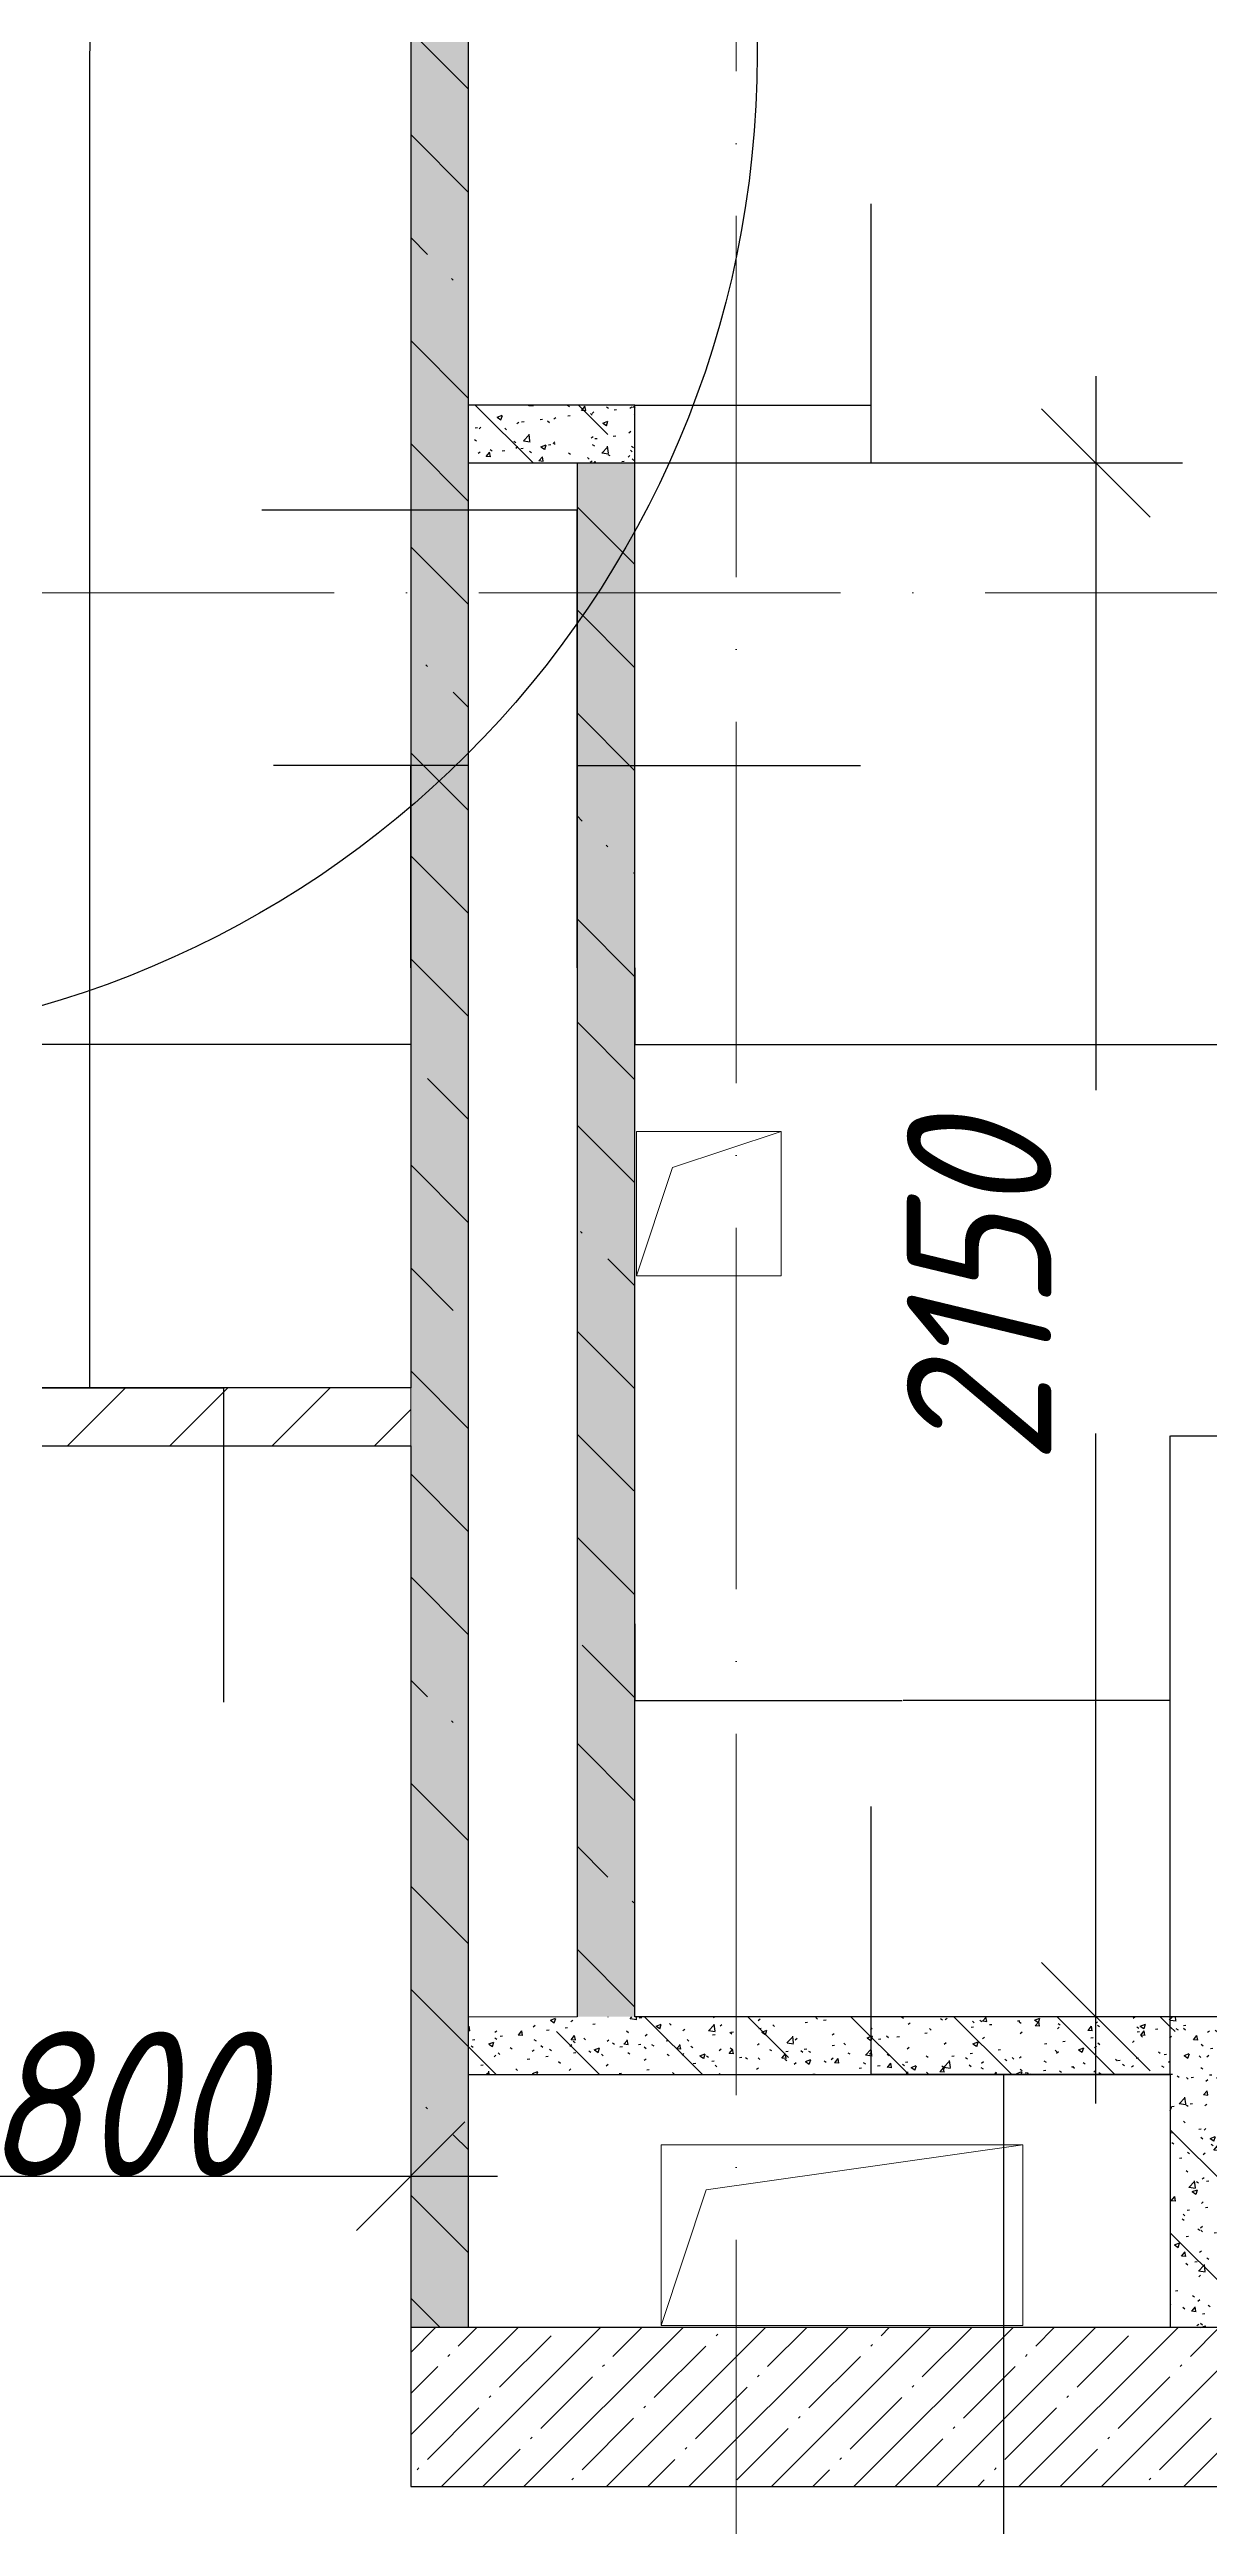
# Model space of a CAD drawing. Header units: millimetres. Extents: x 12986 to 523328, y -9759 to 30092.
# Drawn here: x 155708 to 157311, y 5125 to 8552 of the extents above; entities that cross this region are included whole.
import ezdxf

# ---------------------------------------------------------------- set-up
doc = ezdxf.new("R2010")
doc.units = ezdxf.units.MM
doc.linetypes.add('50_200_ШТРИХ_1Т_ш5_п1_п1_', pattern=[700, 500, -100, 0, -100])
for name, color, linetype, lineweight in [('0) ПГП', 1, 'Continuous', 30), ('1) ПГП Зеленый', 3, 'Continuous', 30), ('2) Расчет', 1, 'Continuous', 30), ('3) РАсчет Зел', 3, 'Continuous', 30), ('A-ANNO-DIMS', 7, 'Continuous', 9), ('A-FLOR', 7, 'Continuous', 9), ('A-GENM', 7, 'Continuous', 9), ('A-WALL-1', 7, 'Continuous', 25), ('A-WALL-6', 18, 'Continuous', 13), ('A-WALL-PATT-1', 7, 'Continuous', 5), ('Оси-2', 7, '50_200_ШТРИХ_1Т_ш5_п1_п1_', 9)]:
    doc.layers.add(name, color=color, linetype=linetype, lineweight=lineweight)
doc.layers.add('0)Допникки кружки', color=7, linetype='Continuous', plot=False)
doc.layers.add('A-WALL-7', color=7, linetype='Continuous', lineweight=5, true_color=0x008000)
doc.styles.add('ISOCPEUR_I_3', font='isocpeui.ttf', dxfattribs={"width": 0.9, "height": 200})
doc.dimstyles.new('ISO-2_0_0_9К_СРЕДНИЙ_1', dxfattribs={"dimscale": 304.8, "dimtxt": 199.196235, "dimasz": 0.492126, "dimexe": 0.393701, "dimexo": 0, "dimgap": 0, "dimtad": 1, "dimdec": 0, "dimzin": 0, "dimdsep": 46, "dimtxsty": 'ISOCPEUR_I_3', "dimblk1": 'OBLIQUE', "dimblk2": 'OBLIQUE', "dimsah": 1, "dimcen": 0.09, "dimdle": 0.393701, "dimazin": 0, "dimtfac": 1, "dimtdec": 4, "dimtix": 1, "dimtmove": 2, "dimatfit": 3, "dimfxl": 1, "dimtvp": 1, "dimtolj": 1, "dimtzin": 0, "dimarcsym": 2})
doc.dimstyles.new('ISO-2_0_0_9К_СРЕДНИЙ_7', dxfattribs={"dimscale": 304.8, "dimtxt": 199.196235, "dimasz": 0.492126, "dimexe": 0.393701, "dimexo": 0, "dimgap": 0, "dimtad": 1, "dimdec": 0, "dimzin": 0, "dimdsep": 46, "dimtxsty": 'ISOCPEUR_I_3', "dimblk1": 'OBLIQUE', "dimblk2": 'OBLIQUE', "dimsah": 1, "dimcen": 0.09, "dimdle": 0.393701, "dimazin": 0, "dimtfac": 1, "dimtdec": 4, "dimtix": 1, "dimtmove": 0, "dimatfit": 3, "dimfxl": 1, "dimtvp": 1, "dimtolj": 1, "dimtzin": 0, "dimarcsym": 2})
doc.dimstyles.get("Standard").update_dxf_attribs({"dimtxt": 0.18, "dimasz": 0.18, "dimexe": 0.18, "dimexo": 0.0625, "dimgap": 0.09, "dimtad": 0, "dimtih": 1, "dimtoh": 1, "dimdec": 4, "dimzin": 0, "dimdsep": 46, "dimtxsty": 'Standard', "dimcen": 0.09, "dimadec": 0, "dimazin": 0, "dimtfac": 1, "dimtdec": 4, "dimtofl": 0, "dimtmove": 0, "dimatfit": 3, "dimfxl": 1, "dimtolj": 1, "dimtzin": 0, "dimarcsym": 0})
pattern_1 = [(50, (61996.893, 0), (72.873764, -6.37607), [7.62, -83.82]), (355, (61996.89, 0), (-14.09699, 76.422444), [6.096, -67.056]), (100.451, (62002.966, -0.53), (58.776964, 70.04687), [6.476, -71.236]), (46.184, (61996.89, 20.32), (108.43142, -16.81745), [11.43, -125.73]), (96.636, (62005.93, 18.92), (94.961, 98.97089), [9.714, -106.854]), (351.184, (61996.89, 20.32), (94.96227, 98.97018), [9.144, -100.584]), (21, (62007.053, 15.24), (60.64565, -40.906537), [7.62, -83.82]), (326, (62007.05, 15.24), (24.72083, 73.67493), [6.096, -67.056]), (71.451, (62012.11, 11.83), (85.36689, 32.768737), [6.476, -71.236]), (37.5, (61996.893, 0), (1.235525, 33.8224325), [3.353, -62.89, 3.353, -64.719, -67.31]), (37.5, (61996.893, 0), (1.235525, 33.8224325), [-134.315, 3.353, -63.957]), (7.5, (61996.893, 0), (26.728146, 40.072549), [3.353, -35.458, 3.353, -61.366, -25.654]), (7.5, (61996.893, 0), (26.728146, 40.072549), [-103.53, 3.353, -22.301]), (327.5, (61974.236, 0), (54.2363175, -2.292117), [3.353, -22.047, 3.353, -75.895, -105.156]), (327.5, (61974.236, 0), (54.2363175, -2.292117), [-104.648, 3.353, -101.803]), (317.5, (61964.076, 0), (59.25158, 10.17014), [3.353, -29.667, 3.353, -49.276, -74.676]), (317.5, (61964.076, 0), (59.25158, 10.17014), [-85.649, 3.353, -71.323])]
pattern_2 = [(135, (61996.9, 0), (-142.5612, -142.5612), []), (135, (62139.46, 0), (-142.5612, -142.5612), [252.016, -50.403, 3.353, -47.05])]

# ---------------------------------------------------------------- blocks, each defined once
blk = doc.blocks.new('AR_Отверстие прямоугольное _в плите_ - AR_Отверстие прямоугольное _в плите_-V74-АР1_Кладочный план 1 этажа')
at = {"layer": 'A-GENM'}
for p, q in [((250, 125), (-250, 125)), ((-250, 125), (-250, -125)), ((-187.5, 62.5), (250, 125)), ((250, -125), (250, 125)), ((-250, -125), (-187.5, 62.5)), ((-250, -125), (250, -125))]:
    blk.add_line(p, q, dxfattribs=at)
blk = doc.blocks.new('AR_Отверстие прямоугольное _в плите_ - AR_Отверстие прямоугольное _в плите_-24484673-АР1_Кладочный план 1 этажа')
at = {"layer": 'A-GENM'}
for p, q in [((100, 100), (-100, 100)), ((-100, 100), (-100, -100)), ((-50, 50), (100, 100)), ((100, -100), (100, 100)), ((-100, -100), (-50, 50)), ((-100, -100), (100, -100))]:
    blk.add_line(p, q, dxfattribs=at)
blk = doc.blocks.new('DIMBLOCK220-АР1_Кладочный план 1 этажа')
at = {"layer": 'A-ANNO-DIMS', "color": 0, "lineweight": -2, "transparency": 16777216}
for p, q in [((154406.9, 7281.4), (154406.9, 7175.2)), ((156206.9, 7281.4), (156206.9, 7175.2)), ((154407.1, 7175.4), (155306.2, 7175.4)), ((156206.7, 7175.4), (155307.6, 7175.4))]:
    blk.add_line(p, q, dxfattribs=at)
at = {"layer": 'A-ANNO-DIMS', "color": 0, "transparency": 16777216}
for points in [[(154407.1, 7175.4), (154407.1, 7175.4), (154406.9, 7175.4)], [(156206.7, 7175.4), (156206.7, 7175.4), (156206.9, 7175.4)]]:
    blk.add_solid(points, dxfattribs=at)
at = {"layer": 'Defpoints', "color": 0, "transparency": 16777216}
for p in [(154406.9, 7281.5), (156206.9, 7281.5), (156206.9, 7175.4)]:
    blk.add_point(p, dxfattribs=at)
at = {"layer": 'A-ANNO-DIMS', "color": 0, "transparency": 16777216, "insert": (155306.9, 7175.4), "char_height": 0.18, "width": 560.814, "attachment_point": 5}
blk.add_mtext('\\A1;1800.0000', dxfattribs=at)
blk = doc.blocks.new('DIMBLOCK221-АР1_Кладочный план 1 этажа')
at = {"layer": 'A-ANNO-DIMS', "color": 0, "lineweight": -2, "transparency": 16777216}
for p, q in [((156206.9, 7561.1), (156017.2, 7561.1)), ((156206.9, 7281.5), (156206.9, 7561.3)), ((156286.7, 7561.1), (156207.1, 7561.1)), ((156286.9, 7281.5), (156286.9, 7561.3))]:
    blk.add_line(p, q, dxfattribs=at)
at = {"layer": 'A-ANNO-DIMS', "color": 0, "transparency": 16777216}
for points in [[(156207.1, 7561.1), (156207.1, 7561.1), (156206.9, 7561.1)], [(156286.7, 7561.1), (156286.7, 7561.1), (156286.9, 7561.1)]]:
    blk.add_solid(points, dxfattribs=at)
at = {"layer": 'Defpoints', "color": 0, "transparency": 16777216}
for p in [(156286.9, 7561.1), (156206.9, 7281.5), (156286.9, 7281.5)]:
    blk.add_point(p, dxfattribs=at)
at = {"layer": 'A-ANNO-DIMS', "color": 0, "transparency": 16777216, "insert": (155865, 7561.2), "char_height": 0.18, "width": 303.391, "attachment_point": 1, "line_spacing_factor": 1.149209}
blk.add_mtext('\\A1;80.0000', dxfattribs=at)
blk = doc.blocks.new('DIMBLOCK222-АР1_Кладочный план 1 этажа')
at = {"layer": 'A-ANNO-DIMS', "color": 0, "lineweight": -2, "transparency": 16777216}
for p, q in [((156286.9, 7914.7), (156000.8, 7914.7)), ((156286.9, 7281.5), (156286.9, 7914.9)), ((156436.7, 7914.7), (156287.1, 7914.7)), ((156436.9, 7281.5), (156436.9, 7914.9))]:
    blk.add_line(p, q, dxfattribs=at)
at = {"layer": 'A-ANNO-DIMS', "color": 0, "transparency": 16777216}
for points in [[(156287.1, 7914.8), (156287.1, 7914.7), (156286.9, 7914.7)], [(156436.7, 7914.8), (156436.7, 7914.7), (156436.9, 7914.7)]]:
    blk.add_solid(points, dxfattribs=at)
at = {"layer": 'Defpoints', "color": 0, "transparency": 16777216}
for p in [(156436.9, 7914.7), (156286.9, 7281.5), (156436.9, 7281.5)]:
    blk.add_point(p, dxfattribs=at)
at = {"layer": 'A-ANNO-DIMS', "color": 0, "transparency": 16777216, "insert": (155795.6, 7914.9), "char_height": 0.18, "width": 409.118, "attachment_point": 1, "line_spacing_factor": 1.149209}
blk.add_mtext('\\A1;150.0001', dxfattribs=at)
blk = doc.blocks.new('DIMBLOCK223-АР1_Кладочный план 1 этажа')
at = {"layer": 'A-ANNO-DIMS', "color": 0, "lineweight": -2, "transparency": 16777216}
for p, q in [((156436.9, 7281.5), (156436.9, 7561.3)), ((156437.1, 7561.1), (156516.7, 7561.1)), ((156516.9, 7281.5), (156516.9, 7561.3)), ((156516.9, 7561.1), (156828.5, 7561.1))]:
    blk.add_line(p, q, dxfattribs=at)
at = {"layer": 'A-ANNO-DIMS', "color": 0, "transparency": 16777216}
for points in [[(156437.1, 7561.1), (156437.1, 7561.1), (156436.9, 7561.1)], [(156516.7, 7561.1), (156516.7, 7561.1), (156516.9, 7561.1)]]:
    blk.add_solid(points, dxfattribs=at)
at = {"layer": 'Defpoints', "color": 0, "transparency": 16777216}
for p in [(156516.9, 7561.1), (156436.9, 7281.5), (156516.9, 7281.5)]:
    blk.add_point(p, dxfattribs=at)
at = {"layer": 'A-ANNO-DIMS', "color": 0, "transparency": 16777216, "insert": (156677.4, 7561.2), "char_height": 0.18, "width": 303.391, "attachment_point": 1, "line_spacing_factor": 1.149209}
blk.add_mtext('\\A1;80.0000', dxfattribs=at)
blk = doc.blocks.new('DIMBLOCK224-АР1_Кладочный план 1 этажа')
at = {"layer": 'A-ANNO-DIMS', "color": 0, "lineweight": -2, "transparency": 16777216}
for p, q in [((156516.9, 7281.4), (156516.9, 7175.2)), ((163076.9, 7281.4), (163076.9, 7175.2)), ((156517.1, 7175.4), (159796.2, 7175.4)), ((163076.7, 7175.4), (159797.6, 7175.4))]:
    blk.add_line(p, q, dxfattribs=at)
at = {"layer": 'A-ANNO-DIMS', "color": 0, "transparency": 16777216}
for points in [[(156517.1, 7175.4), (156517.1, 7175.4), (156516.9, 7175.4)], [(163076.7, 7175.4), (163076.7, 7175.4), (163076.9, 7175.4)]]:
    blk.add_solid(points, dxfattribs=at)
at = {"layer": 'Defpoints', "color": 0, "transparency": 16777216}
for p in [(156516.9, 7281.5), (163076.9, 7281.5), (163076.9, 7175.4)]:
    blk.add_point(p, dxfattribs=at)
at = {"layer": 'A-ANNO-DIMS', "color": 0, "transparency": 16777216, "insert": (159796.9, 7175.4), "char_height": 0.18, "width": 606.782, "attachment_point": 5}
blk.add_mtext('\\A1;6560.0000', dxfattribs=at)
blk = doc.blocks.new('DIMBLOCK228-АР1_Кладочный план 1 этажа')
at = {"layer": 'A-ANNO-DIMS', "color": 0, "lineweight": -2, "transparency": 16777216}
for p, q in [((155657.3, 6700), (155948.4, 6700)), ((155948.2, 6699.8), (155948.2, 6620.2)), ((155657.3, 6620), (155948.4, 6620)), ((155948.2, 6620), (155948.2, 6265.1)), ((155948.2, 6265.1), (155948, 6265.1))]:
    blk.add_line(p, q, dxfattribs=at)
at = {"layer": 'A-ANNO-DIMS', "color": 0, "transparency": 16777216}
for points in [[(155948.1, 6699.8), (155948.2, 6699.8), (155948.2, 6700)], [(155948.1, 6620.2), (155948.2, 6620.2), (155948.2, 6620)]]:
    blk.add_solid(points, dxfattribs=at)
at = {"layer": 'Defpoints', "color": 0, "transparency": 16777216}
for p in [(155657.2, 6700), (155948.2, 6700), (155657.2, 6620)]:
    blk.add_point(p, dxfattribs=at)
at = {"layer": 'A-ANNO-DIMS', "color": 0, "transparency": 16777216, "insert": (155947.7, 6113.4), "char_height": 0.18, "width": 303.391, "attachment_point": 1, "rotation": 90, "line_spacing_factor": 1.149209}
blk.add_mtext('\\A1;80.0000', dxfattribs=at)
blk = doc.blocks.new('DIMBLOCK229-АР1_Кладочный план 1 этажа')
at = {"layer": 'A-ANNO-DIMS', "color": 0, "lineweight": -2, "transparency": 16777216}
for p, q in [((155657.3, 10400), (155763.5, 10400)), ((155763.3, 10399.8), (155763.3, 8550.2)), ((155763.3, 6700.2), (155763.3, 8549.8)), ((155657.3, 6700), (155763.5, 6700))]:
    blk.add_line(p, q, dxfattribs=at)
at = {"layer": 'A-ANNO-DIMS', "color": 0, "transparency": 16777216}
for points in [[(155763.3, 10399.8), (155763.3, 10399.8), (155763.3, 10400)], [(155763.3, 6700.2), (155763.3, 6700.2), (155763.3, 6700)]]:
    blk.add_solid(points, dxfattribs=at)
at = {"layer": 'Defpoints', "color": 0, "transparency": 16777216}
for p in [(155657.2, 10400), (155763.3, 10400), (155657.2, 6700)]:
    blk.add_point(p, dxfattribs=at)
at = {"layer": 'A-ANNO-DIMS', "color": 0, "transparency": 16777216, "insert": (155763.3, 8550), "char_height": 0.18, "width": 606.782, "attachment_point": 5}
blk.add_mtext('\\A1;3700.0000', dxfattribs=at)
blk = doc.blocks.new('DIMBLOCK231-АР1_Кладочный план 1 этажа')
at = {"layer": 'A-ANNO-DIMS', "color": 0, "lineweight": -2, "transparency": 16777216}
for p, q in [((156516.9, 6373.7), (156516.9, 6267.6)), ((156517.1, 6267.7), (156886.2, 6267.7)), ((157256.7, 6267.7), (156887.5, 6267.7)), ((157256.9, 5750.1), (157256.9, 6267.9))]:
    blk.add_line(p, q, dxfattribs=at)
at = {"layer": 'A-ANNO-DIMS', "color": 0, "transparency": 16777216}
for points in [[(156517.1, 6267.8), (156517.1, 6267.7), (156516.9, 6267.7)], [(157256.7, 6267.8), (157256.7, 6267.7), (157256.9, 6267.7)]]:
    blk.add_solid(points, dxfattribs=at)
at = {"layer": 'Defpoints', "color": 0, "transparency": 16777216}
for p in [(156516.9, 6373.8), (157256.9, 6267.7), (157256.9, 5750)]:
    blk.add_point(p, dxfattribs=at)
at = {"layer": 'A-ANNO-DIMS', "color": 0, "transparency": 16777216, "insert": (156886.9, 6267.7), "char_height": 0.18, "width": 473.474, "attachment_point": 5}
blk.add_mtext('\\A1;740.0000', dxfattribs=at)
blk = doc.blocks.new('DIMBLOCK232-АР1_Кладочный план 1 этажа')
at = {"layer": 'A-ANNO-DIMS', "color": 0, "lineweight": -2, "transparency": 16777216}
for p, q in [((157256.9, 5750.1), (157256.9, 6633.9)), ((157257.1, 6633.7), (157336.7, 6633.7)), ((157336.9, 5830.1), (157336.9, 6633.9)), ((157336.9, 6633.7), (157672.3, 6633.7))]:
    blk.add_line(p, q, dxfattribs=at)
at = {"layer": 'A-ANNO-DIMS', "color": 0, "transparency": 16777216}
for points in [[(157257.1, 6633.7), (157257.1, 6633.7), (157256.9, 6633.7)], [(157336.7, 6633.7), (157336.7, 6633.7), (157336.9, 6633.7)]]:
    blk.add_solid(points, dxfattribs=at)
at = {"layer": 'Defpoints', "color": 0, "transparency": 16777216}
for p in [(157336.9, 6633.7), (157336.9, 5830), (157256.9, 5750)]:
    blk.add_point(p, dxfattribs=at)
at = {"layer": 'A-ANNO-DIMS', "color": 0, "transparency": 16777216, "insert": (157521.2, 6633.8), "char_height": 0.18, "width": 303.391, "attachment_point": 1, "line_spacing_factor": 1.149209}
blk.add_mtext('\\A1;80.0000', dxfattribs=at)
blk = doc.blocks.new('DIMBLOCK241-АР1_Кладочный план 1 этажа')
at = {"layer": 'A-ANNO-DIMS', "color": 0, "lineweight": -2, "transparency": 16777216}
for p, q in [((156843.4, 8060), (156843.4, 8338.6)), ((156843.4, 8338.6), (156843.6, 8338.6)), ((156517, 8060), (156843.6, 8060)), ((156843.4, 7980.2), (156843.4, 8059.8)), ((156437, 7980), (156843.6, 7980))]:
    blk.add_line(p, q, dxfattribs=at)
at = {"layer": 'A-ANNO-DIMS', "color": 0, "transparency": 16777216}
for points in [[(156843.4, 8059.8), (156843.4, 8059.8), (156843.4, 8060)], [(156843.4, 7980.2), (156843.4, 7980.2), (156843.4, 7980)]]:
    blk.add_solid(points, dxfattribs=at)
at = {"layer": 'Defpoints', "color": 0, "transparency": 16777216}
for p in [(156516.9, 8060), (156436.9, 7980), (156843.4, 7980)]:
    blk.add_point(p, dxfattribs=at)
at = {"layer": 'A-ANNO-DIMS', "color": 0, "transparency": 16777216, "insert": (156843.7, 8186.9), "char_height": 0.18, "width": 303.391, "attachment_point": 1, "rotation": 90, "line_spacing_factor": 1.149209}
blk.add_mtext('\\A1;80.0000', dxfattribs=at)
blk = doc.blocks.new('_Oblique')
at = {"color": 0, "linetype": 'ByBlock', "lineweight": -2}
blk.add_line((-0.5, -0.5), (0.5, 0.5), dxfattribs=at)
blk = doc.blocks.new('DIMBLOCK242-АР1_Кладочный план 1 этажа')
at = {"layer": 'A-ANNO-DIMS', "color": 0, "lineweight": -2, "transparency": 16777216}
for p, q in [((157154, 8100), (157154, 7112.3)), ((156436.9, 7980), (157274, 7980)), ((157154, 5710), (157154, 6636.8)), ((157260.1, 5830), (157034, 5830))]:
    blk.add_line(p, q, dxfattribs=at)
at = {"layer": 'Defpoints', "color": 0, "transparency": 16777216}
for p in [(156436.9, 7980), (157154, 5830), (157260.1, 5830)]:
    blk.add_point(p, dxfattribs=at)
at = {"layer": 'A-ANNO-DIMS', "color": 0, "lineweight": -2, "transparency": 16777216, "xscale": 150, "yscale": 150, "zscale": 150}
for p, rotation in [((157154, 7980), 90), ((157154, 5830), 270)]:
    blk.add_blockref('_Oblique', p, dxfattribs=dict(at, rotation=rotation))
at = {"layer": 'A-ANNO-DIMS', "color": 0, "transparency": 16777216, "insert": (156892.7, 6594.1), "char_height": 200, "width": 560.814, "attachment_point": 1, "rotation": 90, "line_spacing_factor": 1.149209, "style": 'ISOCPEUR_I_3'}
blk.add_mtext('\\A1;2150', dxfattribs=at)
blk = doc.blocks.new('DIMBLOCK243-АР1_Кладочный план 1 этажа')
at = {"layer": 'A-ANNO-DIMS', "color": 0, "lineweight": -2, "transparency": 16777216}
for p, q in [((156843.4, 5830), (156843.4, 6120.7)), ((156843.4, 6120.7), (156843.6, 6120.7)), ((157260, 5830), (156843.2, 5830)), ((156843.4, 5750.2), (156843.4, 5829.8)), ((157260, 5750), (156843.2, 5750))]:
    blk.add_line(p, q, dxfattribs=at)
at = {"layer": 'A-ANNO-DIMS', "color": 0, "transparency": 16777216}
for points in [[(156843.4, 5829.8), (156843.4, 5829.8), (156843.4, 5830)], [(156843.4, 5750.2), (156843.4, 5750.2), (156843.4, 5750)]]:
    blk.add_solid(points, dxfattribs=at)
at = {"layer": 'Defpoints', "color": 0, "transparency": 16777216}
for p in [(157260.1, 5830), (156843.4, 5750), (157260.1, 5750)]:
    blk.add_point(p, dxfattribs=at)
at = {"layer": 'A-ANNO-DIMS', "color": 0, "transparency": 16777216, "insert": (156843.7, 5969), "char_height": 0.18, "width": 303.391, "attachment_point": 1, "rotation": 90, "line_spacing_factor": 1.149209}
blk.add_mtext('\\A1;80.0000', dxfattribs=at)
blk = doc.blocks.new('DIMBLOCK244-АР1_Кладочный план 1 этажа')
at = {"layer": 'A-ANNO-DIMS', "color": 0, "lineweight": -2, "transparency": 16777216}
for p, q in [((157260, 5750), (157026.3, 5750)), ((157026.4, 5749.8), (157026.4, 5400.2)), ((157260, 5400), (157026.3, 5400)), ((157026.4, 5400), (157026.4, 4979.1)), ((157026.4, 4979.1), (157026.3, 4979.1))]:
    blk.add_line(p, q, dxfattribs=at)
at = {"layer": 'A-ANNO-DIMS', "color": 0, "transparency": 16777216}
for points in [[(157026.4, 5749.8), (157026.5, 5749.8), (157026.4, 5750)], [(157026.4, 5400.2), (157026.5, 5400.2), (157026.4, 5400)]]:
    blk.add_solid(points, dxfattribs=at)
at = {"layer": 'Defpoints', "color": 0, "transparency": 16777216}
for p in [(157260.1, 5750), (157026.4, 5400), (157260.1, 5400)]:
    blk.add_point(p, dxfattribs=at)
at = {"layer": 'A-ANNO-DIMS', "color": 0, "transparency": 16777216, "insert": (157025.9, 4751.6), "char_height": 0.18, "width": 455.087, "attachment_point": 1, "rotation": 90, "line_spacing_factor": 1.149209}
blk.add_mtext('\\A1;350.0000', dxfattribs=at)
blk = doc.blocks.new('DIMBLOCK868-АР1_Кладочный план 1 этажа')
at = {"layer": 'A-ANNO-DIMS', "color": 0, "lineweight": -2, "transparency": 16777216}
for p, q in [((155406.9, 6560), (155406.9, 5489.4)), ((156206.9, 5715.4), (156206.9, 5489.4)), ((155286.9, 5609.4), (156326.9, 5609.4))]:
    blk.add_line(p, q, dxfattribs=at)
at = {"layer": 'Defpoints', "color": 0, "transparency": 16777216}
for p in [(155406.9, 6560), (156206.9, 5715.4), (156206.9, 5609.4)]:
    blk.add_point(p, dxfattribs=at)
at = {"layer": 'A-ANNO-DIMS', "color": 0, "lineweight": -2, "transparency": 16777216, "xscale": 150, "yscale": 150, "zscale": 150, "rotation": 180}
blk.add_blockref('_Oblique', (155406.9, 5609.4), dxfattribs=at)
at = {"layer": 'A-ANNO-DIMS', "color": 0, "lineweight": -2, "transparency": 16777216, "xscale": 150, "yscale": 150, "zscale": 150}
blk.add_blockref('_Oblique', (156206.9, 5609.4), dxfattribs=at)
at = {"layer": 'A-ANNO-DIMS', "color": 0, "transparency": 16777216, "insert": (155806.9, 5709.4), "char_height": 200, "width": 455.087, "attachment_point": 5, "style": 'ISOCPEUR_I_3'}
blk.add_mtext('\\A1;800', dxfattribs=at)

msp = doc.modelspace()

# ---------------------------------------------------------------- hatches: boundary and pattern name
at = {"layer": '0) ПГП'}
h = msp.add_hatch(dxfattribs=at)
h.set_pattern_fill('FP_16', color=256, style=0, pattern_type=2)
h.set_pattern_definition(pattern_1)
h.paths.add_polyline_path([(156286.89328, 5400.00001), (156286.89328, 10380.00001), (156206.89328, 10380.00001), (156206.89328, 5400.00001)], flags=0)
h = msp.add_hatch(dxfattribs=at)
h.set_pattern_fill('FP_17', color=256, style=0, pattern_type=2)
h.set_pattern_definition(pattern_2)
h.paths.add_polyline_path([(156286.89328, 5400.00001), (156286.89328, 10380.00001), (156206.89328, 10380.00001), (156206.89328, 5400.00001)], flags=0)
h = msp.add_hatch(dxfattribs=at)
h.set_pattern_fill('FP_16', color=256, style=0, pattern_type=2)
h.set_pattern_definition(pattern_1)
h.paths.add_polyline_path([(156516.89334, 7980.00001), (156516.89334, 8060.00001), (156286.89328, 8060.00001), (156286.89328, 7980.00001), (156436.89334, 7980.00001)], flags=0)
h = msp.add_hatch(dxfattribs=at)
h.set_pattern_fill('FP_17', color=256, style=0, pattern_type=2)
h.set_pattern_definition(pattern_2)
h.paths.add_polyline_path([(156516.89334, 7980.00001), (156516.89334, 8060.00001), (156286.89328, 8060.00001), (156286.89328, 7980.00001), (156436.89334, 7980.00001)], flags=0)
h = msp.add_hatch(dxfattribs=at)
h.set_pattern_fill('FP_16', color=256, style=0, pattern_type=2)
h.set_pattern_definition(pattern_1)
h.paths.add_polyline_path([(156436.89334, 5830.00001), (156516.89334, 5830.00001), (156516.89334, 7980.00001), (156436.89334, 7980.00001), (156436.89334, 6570.97023)], flags=0)
h = msp.add_hatch(dxfattribs=at)
h.set_pattern_fill('FP_17', color=256, style=0, pattern_type=2)
h.set_pattern_definition(pattern_2)
h.paths.add_polyline_path([(156436.89334, 5830.00001), (156516.89334, 5830.00001), (156516.89334, 7980.00001), (156436.89334, 7980.00001), (156436.89334, 6570.97023)], flags=0)
h = msp.add_hatch(dxfattribs=at)
h.set_pattern_fill('FP_16', color=256, style=0, pattern_type=2)
h.set_pattern_definition(pattern_1)
h.paths.add_polyline_path([(156286.89328, 5750.00001), (157256.89334, 5750.00001), (157256.89334, 5830.00001), (156286.89328, 5830.00001)], flags=0)
h = msp.add_hatch(dxfattribs=at)
h.set_pattern_fill('FP_17', color=256, style=0, pattern_type=2)
h.set_pattern_definition(pattern_2)
h.paths.add_polyline_path([(156286.89328, 5750.00001), (157256.89334, 5750.00001), (157256.89334, 5830.00001), (156286.89328, 5830.00001)], flags=0)
h = msp.add_hatch(dxfattribs=at)
h.set_pattern_fill('FP_16', color=256, style=0, pattern_type=2)
h.set_pattern_definition(pattern_1)
h.paths.add_polyline_path([(157336.89334, 5400.00001), (157336.89334, 5830.00001), (157256.89334, 5830.00001), (157256.89334, 5400.00001)], flags=0)
h = msp.add_hatch(dxfattribs=at)
h.set_pattern_fill('FP_17', color=256, style=0, pattern_type=2)
h.set_pattern_definition(pattern_2)
h.paths.add_polyline_path([(157336.89334, 5400.00001), (157336.89334, 5830.00001), (157256.89334, 5830.00001), (157256.89334, 5400.00001)], flags=0)
at = {"layer": '1) ПГП Зеленый'}
h = msp.add_hatch(dxfattribs=at)
h.set_pattern_fill('FP_15', color=256, style=0, pattern_type=2)
h.set_pattern_definition([(45, (61996.89, 0), (-70.71068, 70.71068), [])])
h.paths.add_polyline_path([(155446.89328, 6620.00001), (156206.89328, 6620.00001), (156206.89328, 6700.00001), (155446.89328, 6700.00001), (155446.89328, 6692.60001), (155411.39328, 6692.60001), (155411.39328, 6627.40001), (155446.89328, 6627.40001)], flags=0)
h.paths.add_polyline_path([(154026.89328, 6620.00001), (154416.89328, 6620.00001), (154416.89328, 6627.40001), (154452.39328, 6627.40001), (154452.39328, 6692.60001), (154416.89328, 6692.60001), (154416.89328, 6700.00001), (154026.89328, 6700.00001)], flags=0)
at = {"layer": 'A-WALL-PATT-1'}
h = msp.add_hatch(dxfattribs=at)
h.set_pattern_fill('FP_1', color=256, style=0, pattern_type=2)
h.set_pattern_definition([(45, (61996.89, 0), (-57.024626, 57.024626), []), (45, (62053.92, 0), (-57.024626, 57.024626), [100.806, -20.161, 3.353, -16.808])])
h.paths.add_polyline_path([(157519.61797, 5180.00001), (161716.89328, 5180.00001), (161716.89328, 5400.00001), (156206.89328, 5400.00001), (156206.89328, 5180.00001)], flags=0)
h.paths.add_polyline_path([(163606.89328, 5180.00001), (163606.89328, 5400.00001), (162766.89328, 5400.00001), (162766.89328, 5180.00001)], flags=0)

# ---------------------------------------------------------------- linework, layer by layer
at = {"layer": '0) ПГП'}
for p, q in [((156286.89328, 5400.00001), (156286.89328, 10000.00001)), ((156286.89328, 7980.00001), (156436.89334, 7980.00001)), ((156436.89334, 7980.00001), (156436.89334, 5830.00001)), ((157336.89334, 5830.00001), (156516.89334, 5830.00001)), ((157256.89334, 5750.00001), (157256.89334, 5400.00001))]:
    msp.add_line(p, q, dxfattribs=at)
at = {"layer": '0)Допникки кружки', "color": 6, "lineweight": 30}
msp.add_circle((155316.27891, 8544.79063), 1369.38563, dxfattribs=at)
at = {"layer": '1) ПГП Зеленый'}
msp.add_line((155446.89328, 6620.00001), (156206.89328, 6620.00001), dxfattribs=at)
at = {"layer": '2) Расчет'}
for p, q in [((156206.89328, 10380.00001), (156206.89328, 6700.00001)), ((156516.89334, 8060.00001), (156286.89328, 8060.00001)), ((156516.89334, 5830.00001), (156516.89334, 8060.00001)), ((156206.89328, 6620.00001), (156206.89328, 5400.00001)), ((156286.89328, 5750.00001), (157256.89334, 5750.00001))]:
    msp.add_line(p, q, dxfattribs=at)
at = {"layer": '3) РАсчет Зел'}
msp.add_line((156206.89328, 6700.00001), (155446.89328, 6700.00001), dxfattribs=at)
at = {"layer": 'A-FLOR'}
for p, q in [((156518.89334, 7055), (156718.89334, 7055)), ((156518.89334, 6855), (156518.89334, 7055)), ((156718.89334, 7055), (156718.89334, 6855)), ((156718.89334, 6855), (156518.89334, 6855)), ((156552.89337, 5652.99996), (157052.89337, 5652.99996)), ((156552.89337, 5402.99996), (156552.89337, 5652.99996)), ((157052.89337, 5652.99996), (157052.89337, 5402.99996)), ((157052.89337, 5402.99996), (156552.89337, 5402.99996))]:
    msp.add_line(p, q, dxfattribs=at)
at = {"layer": 'A-WALL-1'}
for p, q in [((161716.89328, 5400.00001), (156206.89328, 5400.00001)), ((156206.89328, 5400.00001), (156206.89328, 5180.00001)), ((156206.89328, 5180.00001), (161716.89328, 5180.00001))]:
    msp.add_line(p, q, dxfattribs=at)
at = {"layer": 'A-WALL-6'}
msp.add_line((156436.89334, 5830.00001), (156286.89328, 5830.00001), dxfattribs=at)
at = {"layer": 'A-WALL-7'}
msp.add_line((156206.89328, 6620.00001), (156206.89328, 6700.00001), dxfattribs=at)
at = {"layer": 'Оси-2'}
for p, q in [((156656.89325, -4080), (156656.89325, 28636.94316)), ((57586.89328, 7800), (187948.52131, 7800))]:
    msp.add_line(p, q, dxfattribs=at)

# ---------------------------------------------------------------- block references
at = {"layer": 'A-GENM'}
for name, p in [('AR_Отверстие прямоугольное _в плите_ - AR_Отверстие прямоугольное _в плите_-24484673-АР1_Кладочный план 1 этажа', (156618.89334, 6955)), ('AR_Отверстие прямоугольное _в плите_ - AR_Отверстие прямоугольное _в плите_-V74-АР1_Кладочный план 1 этажа', (156802.89337, 5527.99996))]:
    msp.add_blockref(name, p, dxfattribs=at)

# ---------------------------------------------------------------- dimensions: what is measured, and where the dimension line sits
at = {"layer": 'A-ANNO-DIMS'}
dim = msp.add_linear_dim(base=(155763.2883, 10400.00001), p1=(155657.22228, 6700.00001), p2=(155657.22228, 10400.00001), angle=90, dimstyle='Standard', dxfattribs=at)
dim.commit()
dim.dimension.update_dxf_attribs({"geometry": 'DIMBLOCK229-АР1_Кладочный план 1 этажа', "text_midpoint": (155763.2883, 8550.00001)})
for base, p1, p2, picture, middle in [((156843.41254, 7980.00001), (156516.89334, 8060.00001), (156436.89334, 7980.00001), 'DIMBLOCK241-АР1_Кладочный план 1 этажа', (156843.80254, 8338.56328)), ((155948.17832, 6700.00001), (155657.22228, 6620.00001), (155657.22228, 6700.00001), 'DIMBLOCK228-АР1_Кладочный план 1 этажа', (155947.78832, 6265.14443)), ((156843.41254, 5750.00001), (157260.07505, 5830.00001), (157260.07505, 5750.00001), 'DIMBLOCK243-АР1_Кладочный план 1 этажа', (156843.80254, 6120.68829)), ((157026.44121, 5400.00001), (157260.07505, 5750.00001), (157260.07505, 5400.00001), 'DIMBLOCK244-АР1_Кладочный план 1 этажа', (157026.05121, 4979.14187))]:
    dim = msp.add_linear_dim(base=base, p1=p1, p2=p2, angle=90, dimstyle='Standard', dxfattribs=at)
    dim.commit()
    dim.dimension.update_dxf_attribs({"geometry": picture, "text_midpoint": middle, "dimtype": 160, "text_rotation": 90})
dim = msp.add_linear_dim(base=(157154.00903, 5830.00001), p1=(156436.89334, 7980.00001), p2=(157260.07505, 5830.00001), angle=90, dimstyle='ISO-2_0_0_9К_СРЕДНИЙ_1', override={"dimpost": '<>', "dimfxl": 2302.200711}, dxfattribs=at)
dim.commit()
dim.dimension.update_dxf_attribs({"geometry": 'DIMBLOCK242-АР1_Кладочный план 1 этажа', "text_midpoint": (157026.05121, 6874.52691), "dimtype": 160, "text_rotation": 90})
for base, p1, p2, picture, middle in [((156436.89334, 7914.73614), (156286.89328, 7281.47102), (156436.89334, 7281.47102), 'DIMBLOCK222-АР1_Кладочный план 1 этажа', (156000.20192, 7914.73614)), ((156286.89328, 7561.11876), (156206.89328, 7281.47102), (156286.89328, 7281.47102), 'DIMBLOCK221-АР1_Кладочный план 1 этажа', (156016.69288, 7561.11876)), ((156516.89334, 7561.11876), (156436.89334, 7281.47102), (156516.89334, 7281.47102), 'DIMBLOCK223-АР1_Кладочный план 1 этажа', (156829.07392, 7561.11876)), ((157336.89334, 6633.68456), (157256.89334, 5750.00001), (157336.89334, 5830.00001), 'DIMBLOCK232-АР1_Кладочный план 1 этажа', (157672.86885, 6633.68456))]:
    dim = msp.add_linear_dim(base=base, p1=p1, p2=p2, dimstyle='Standard', dxfattribs=at)
    dim.commit()
    dim.dimension.update_dxf_attribs({"geometry": picture, "text_midpoint": middle, "dimtype": 160})
for base, p1, p2, picture, middle in [((156206.89328, 7175.405), (154406.89328, 7281.47102), (156206.89328, 7281.47102), 'DIMBLOCK220-АР1_Кладочный план 1 этажа', (155306.89328, 7175.405)), ((163076.89334, 7175.405), (156516.89334, 7281.47102), (163076.89334, 7281.47102), 'DIMBLOCK224-АР1_Кладочный план 1 этажа', (159796.89334, 7175.405)), ((157256.89334, 6267.73112), (156516.89334, 6373.79714), (157256.89334, 5750.00001), 'DIMBLOCK231-АР1_Кладочный план 1 этажа', (156886.89334, 6267.73112))]:
    dim = msp.add_linear_dim(base=base, p1=p1, p2=p2, dimstyle='Standard', dxfattribs=at)
    dim.commit()
    dim.dimension.update_dxf_attribs({"geometry": picture, "text_midpoint": middle})
dim = msp.add_linear_dim(base=(156206.89328, 5609.38036), p1=(155406.89328, 6560.00001), p2=(156206.89328, 5715.44638), dimstyle='ISO-2_0_0_9К_СРЕДНИЙ_7', override={"dimpost": '<>', "dimfxl": 1163.301698}, dxfattribs=at)
dim.commit()
dim.dimension.update_dxf_attribs({"geometry": 'DIMBLOCK868-АР1_Кладочный план 1 этажа', "text_midpoint": (155806.89328, 5709.38036)})

doc.saveas('drawing.dxf')
